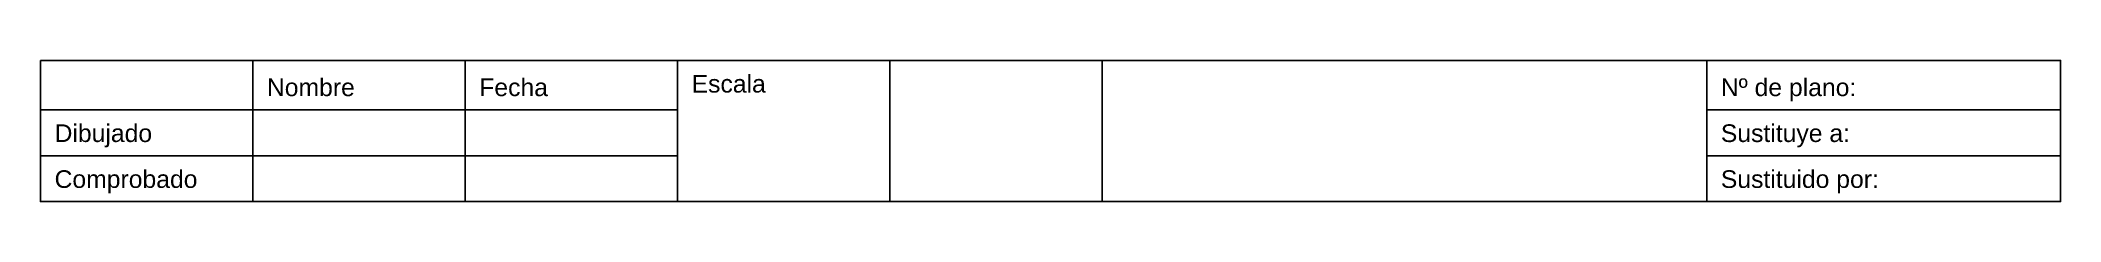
# Model space of a CAD drawing. Header units: millimetres. Extents: x 0 to 285, y 0 to 20.
import ezdxf

# ---------------------------------------------------------------- set-up
doc = ezdxf.new("R2010")
doc.units = ezdxf.units.MM
doc.styles.get("Standard").update_dxf_attribs({"font": 'arial.ttf'})

msp = doc.modelspace()

# ---------------------------------------------------------------- linework, layer by layer
for points in [[(0, 20), (30, 20), (30, 13), (0, 13)], [(30, 20), (60, 20), (60, 13), (30, 13)], [(60, 20), (90, 20), (90, 13), (60, 13)], [(90, 20), (120, 20), (120, 0), (90, 0)], [(120, 20), (150, 20), (150, 0), (120, 0)], [(0, 13), (30, 13), (30, 6.5), (0, 6.5)], [(30, 13), (60, 13), (60, 6.5), (30, 6.5)], [(60, 13), (90, 13), (90, 6.5), (60, 6.5)], [(0, 6.5), (30, 6.5), (30, 0), (0, 0)], [(30, 6.5), (60, 6.5), (60, 0), (30, 0)], [(60, 6.5), (90, 6.5), (90, 0), (60, 0)]]:
    msp.add_lwpolyline(points, close=True)
for points in [[(150, 20), (160.41, 20), (235.41, 20), (235.41, 0), (160.41, 0), (150, 0)], [(285.41, 13), (235.41, 13), (235.41, 6.5), (285.41, 6.5), (235.41, 6.5), (235.41, 0), (285.41, 0), (285.41, 20), (235.41, 20), (235.41, 13), (265.41, 13)]]:
    msp.add_lwpolyline(points)

# ---------------------------------------------------------------- texts
for s, p in [('Nombre', (32, 14.94)), ('Fecha', (62, 14.94)), ('Escala', (92, 15.44)), ('Nº de plano:', (237.41, 14.94)), ('Dibujado', (2, 8.44)), ('Sustituye a:', (237.41, 8.44)), ('Comprobado', (2, 1.94)), ('Sustituido por:', (237.41, 1.94))]:
    msp.add_text(s, height=2.5).set_placement(p)

doc.saveas('drawing.dxf')
